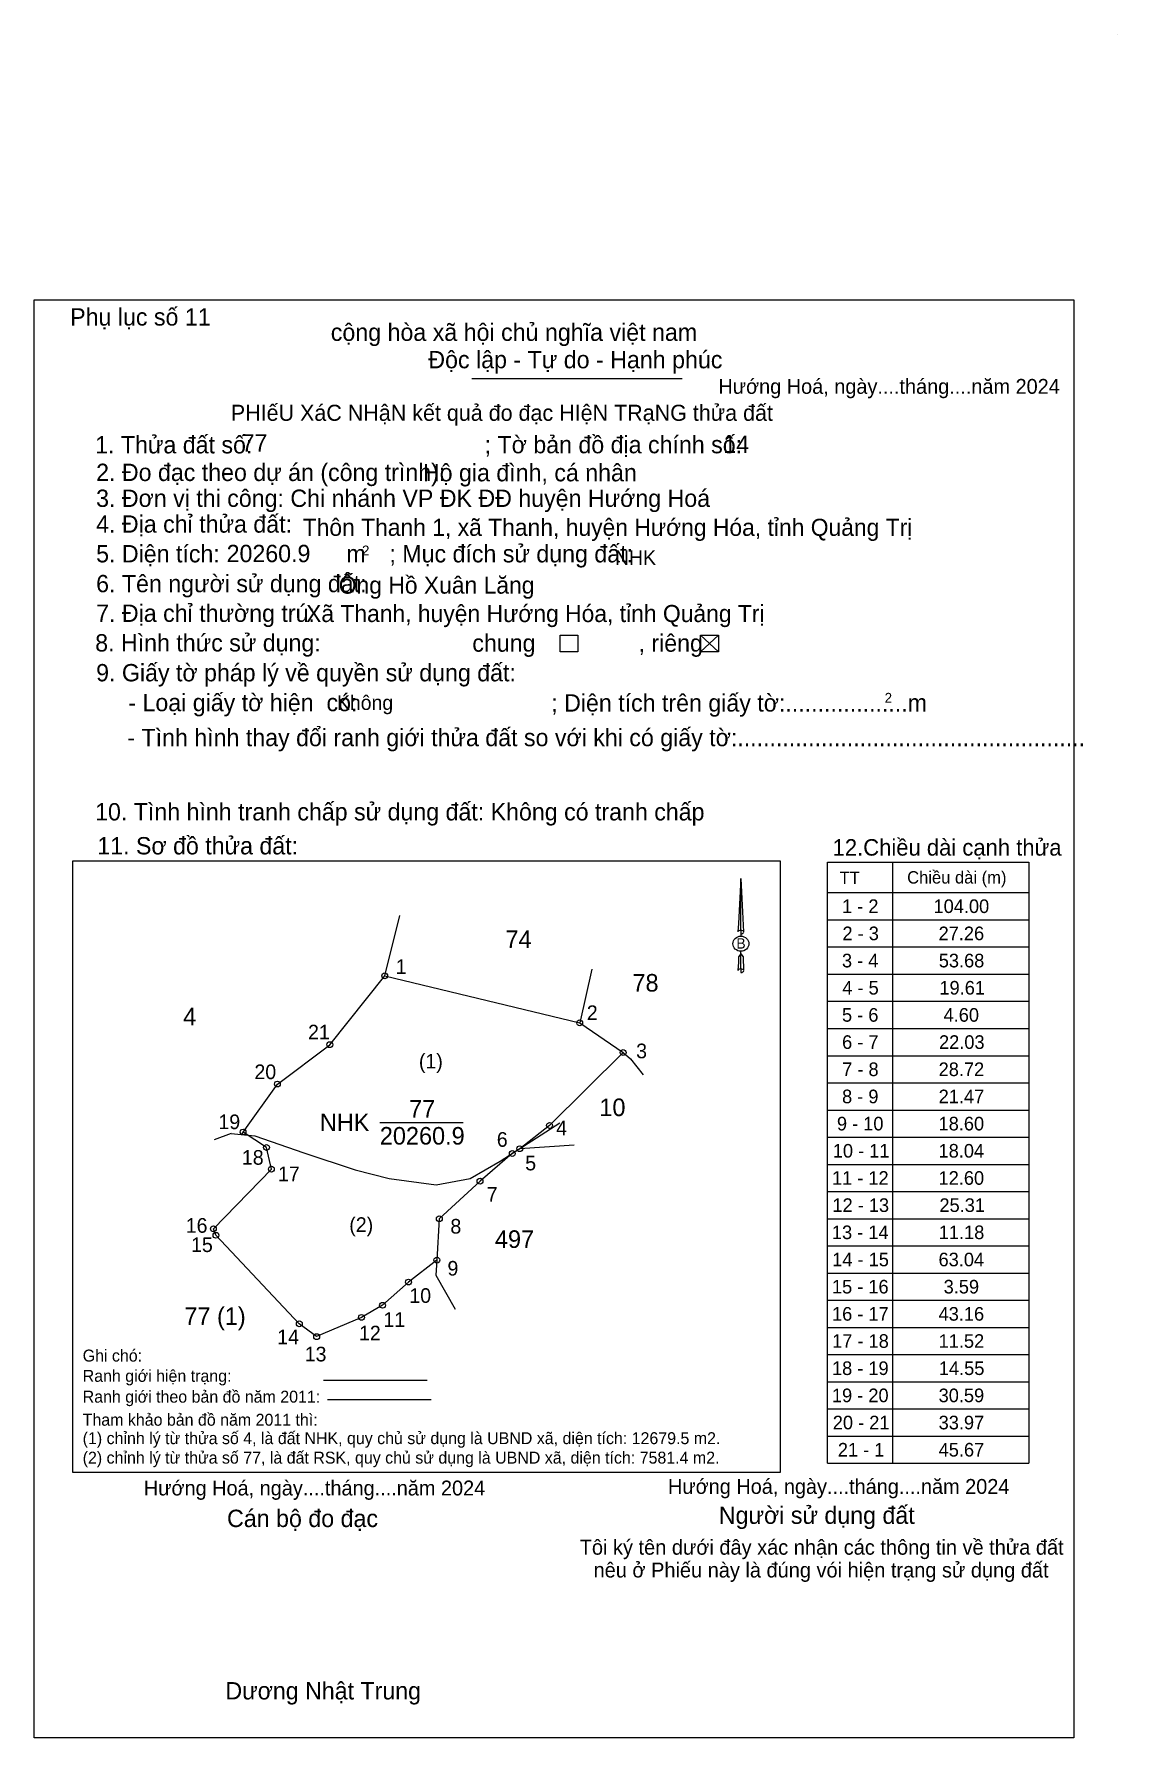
# Model space of a CAD drawing. Extents: x 546169 to 546731, y 1822959 to 1823843.
import ezdxf

# ---------------------------------------------------------------- set-up
doc = ezdxf.new("R2010")
doc.units = 0
for name, color, linetype in [('Level 1', 7, 'Continuous'), ('Level 10', 7, 'Continuous'), ('Level 11', 7, 'Continuous'), ('Level 12', 7, 'Continuous'), ('Level 13', 7, 'Continuous'), ('Level 27', 7, 'Continuous'), ('Level 3', 7, 'Continuous'), ('Level 36', 7, 'Continuous'), ('Level 40', 7, 'Continuous'), ('Level 49', 7, 'Continuous'), ('Level 52', 7, 'Continuous'), ('Level 53', 7, 'Continuous'), ('Level 6', 7, 'Continuous'), ('Level 9', 7, 'Continuous')]:
    doc.layers.add(name, color=color, linetype=linetype)

msp = doc.modelspace()

# ---------------------------------------------------------------- linework, layer by layer
at = {"layer": 'Level 1'}
for p, q in [((546730.56, 1823842.68), (546730.56, 1823842.68)), ((546613.79, 1823413.35), (546613.79, 1823101.78)), ((546579.98, 1823397.62), (546684.46, 1823397.62)), ((546579.98, 1823383.53), (546684.46, 1823383.53)), ((546579.98, 1823369.44), (546684.46, 1823369.44)), ((546579.98, 1823355.35), (546684.46, 1823355.35)), ((546579.98, 1823341.27), (546684.46, 1823341.27)), ((546579.98, 1823327.18), (546684.46, 1823327.18)), ((546579.98, 1823313.09), (546684.46, 1823313.09)), ((546579.98, 1823299.01), (546684.46, 1823299.01)), ((546579.98, 1823284.92), (546684.46, 1823284.92)), ((546579.98, 1823270.83), (546684.46, 1823270.83)), ((546579.98, 1823256.74), (546684.46, 1823256.74)), ((546579.98, 1823242.66), (546684.46, 1823242.66)), ((546579.98, 1823228.57), (546684.46, 1823228.57)), ((546579.98, 1823214.48), (546684.46, 1823214.48)), ((546579.98, 1823200.39), (546684.46, 1823200.39)), ((546579.98, 1823186.31), (546684.46, 1823186.31)), ((546579.98, 1823172.22), (546684.46, 1823172.22)), ((546579.98, 1823158.13), (546684.46, 1823158.13)), ((546579.98, 1823144.04), (546684.46, 1823144.04)), ((546579.98, 1823129.96), (546684.46, 1823129.96)), ((546579.98, 1823115.87), (546684.46, 1823115.87)), ((546579.98, 1823115.87), (546684.46, 1823115.87)), ((546579.98, 1823101.78), (546684.46, 1823101.78))]:
    msp.add_line(p, q, dxfattribs=at)
msp.add_lwpolyline([(546579.98, 1823101.78), (546579.98, 1823413.35), (546684.46, 1823413.35), (546684.46, 1823101.78)], dxfattribs=at)
at = {"layer": 'Level 10'}
for p, q in [((546514.17, 1823531.12), (546523.43, 1823522.49)), ((546523.43, 1823531.12), (546514.17, 1823522.49)), ((546457.78, 1823357.94), (546451.57, 1823330.09)), ((546448.7, 1823266.66), (546420.48, 1823264.87)), ((546377.51, 1823207.13), (546376.91, 1823199.39)), ((546376.91, 1823199.39), (546386.99, 1823181.77))]:
    msp.add_line(p, q, dxfattribs=at)
msp.add_lwpolyline([(546350.47, 1823354.49), (546451.57, 1823330.09), (546474.08, 1823314.72), (546435.94, 1823276.93), (546420.48, 1823264.87), (546416.61, 1823262.37), (546399.88, 1823248.04), (546378.78, 1823228.56), (546377.51, 1823207.13), (546362.81, 1823195.74), (546349.37, 1823183.7), (546338.43, 1823177.44), (546315.19, 1823167.45), (546306.21, 1823174.12), (546262.98, 1823220), (546261.65, 1823223.33), (546291.72, 1823254.29), (546289.2, 1823265.53), (546277.03, 1823273.51), (546294.83, 1823298.38), (546321.98, 1823318.79)], close=True, dxfattribs=at)
at = {"layer": 'Level 11'}
for centre in [(546350.47, 1823354.49), (546350.47, 1823354.49), (546451.57, 1823330.09), (546321.98, 1823318.79), (546474.08, 1823314.72), (546294.83, 1823298.38), (546277.03, 1823273.51), (546435.94, 1823276.93), (546289.2, 1823265.53), (546420.48, 1823264.87), (546416.61, 1823262.37), (546291.72, 1823254.29), (546399.88, 1823248.04), (546261.65, 1823223.33), (546378.78, 1823228.56), (546262.98, 1823220), (546377.51, 1823207.13), (546362.81, 1823195.74), (546338.43, 1823177.44), (546349.37, 1823183.7), (546306.21, 1823174.12), (546315.19, 1823167.45)]:
    msp.add_circle(centre, 1.52, dxfattribs=at)
at = {"layer": 'Level 12'}
for p, q in [((546474.08, 1823314.72), (546477.84, 1823311.53)), ((546477.84, 1823311.53), (546484.5, 1823303.2)), ((546270.92, 1823272.73), (546262.07, 1823269.4)), ((546270.92, 1823272.73), (546276.13, 1823272.25))]:
    msp.add_line(p, q, dxfattribs=at)
at = {"layer": 'Level 13'}
for p, q in [((546318.8, 1823144.82), (546372.42, 1823144.82)), ((546320.9, 1823134.82), (546374.52, 1823134.82))]:
    msp.add_line(p, q, dxfattribs=at)
msp.add_lwpolyline([(546168.72, 1823704.88), (546707.68, 1823704.88), (546707.68, 1822959.43), (546168.72, 1822959.43)], close=True, dxfattribs=at)
at = {"layer": 'Level 27'}
for p, q in [((546350.47, 1823354.49), (546358.23, 1823385.82)), ((546277.03, 1823273.51), (546276.12, 1823272.24))]:
    msp.add_line(p, q, dxfattribs=at)
at = {"layer": 'Level 3'}
msp.add_line((546730.57, 1823842.68), (546730.57, 1823842.68), dxfattribs=at)
at = {"layer": 'Level 40'}
for p, q in [((546535.11, 1823404.93), (546533.84, 1823381.56)), ((546535.11, 1823404.93), (546536.51, 1823377.23)), ((546535.11, 1823404.93), (546536.51, 1823377.23)), ((546535.11, 1823378.16), (546535.11, 1823404.93)), ((546535.11, 1823404.93), (546536.51, 1823377.23)), ((546533.84, 1823381.56), (546533.54, 1823377.23)), ((546535.11, 1823378.16), (546535.11, 1823377.14)), ((546535.11, 1823377.14), (546535.11, 1823376.33)), ((546535.11, 1823376.33), (546535.11, 1823375.27)), ((546535.11, 1823376.33), (546535.11, 1823375.27)), ((546535.11, 1823376.33), (546535.11, 1823375.27)), ((546536.51, 1823377.23), (546536.51, 1823377.23)), ((546533.92, 1823364.4), (546533.84, 1823361.59)), ((546535.11, 1823365.97), (546533.92, 1823364.4)), ((546535.11, 1823365.97), (546535.11, 1823367.2)), ((546535.11, 1823365.97), (546535.11, 1823367.2)), ((546535.11, 1823365.97), (546535.11, 1823367.2)), ((546535.11, 1823365.97), (546536.22, 1823364.4)), ((546535.11, 1823365.97), (546536.22, 1823364.4)), ((546535.11, 1823365.97), (546536.22, 1823364.4)), ((546535.11, 1823358.15), (546535.11, 1823365.97)), ((546536.22, 1823364.4), (546536.51, 1823357.22)), ((546536.22, 1823364.4), (546536.51, 1823357.22)), ((546536.22, 1823364.4), (546536.51, 1823357.22)), ((546533.84, 1823361.59), (546533.54, 1823357.22)), ((546535.11, 1823358.15), (546535.11, 1823357.05)), ((546535.11, 1823357.05), (546535.11, 1823356.28)), ((546536.51, 1823357.22), (546536.51, 1823357.22))]:
    msp.add_line(p, q, dxfattribs=at)
msp.add_ellipse((546535.12, 1823371.14), major_axis=(4.12, 0), ratio=0.952727, dxfattribs=at)
for centre, start_param, end_param in [((546535.12, 1823377.19), 1.570796, 3.074452), ((546535.12, 1823377.19), 0.067141, 1.570796), ((546535.12, 1823377.19), 4.712389, 6.283185), ((546535.12, 1823357.14), 2.491069, 3.074278), ((546535.12, 1823357.14), 1.570796, 2.491069), ((546535.12, 1823357.14), 0.067141, 1.570796), ((546535.12, 1823357.14), 4.712389, 6.283185)]:
    msp.add_ellipse(centre, major_axis=(1.51, 0), ratio=0.614131, start_param=start_param, end_param=end_param, dxfattribs=at)
at = {"layer": 'Level 49'}
for p, q in [((546410.32, 1823258.33), (546441.3, 1823278.26)), ((546276.13, 1823272.25), (546283.09, 1823271.62)), ((546283.09, 1823271.62), (546308.53, 1823262.76)), ((546308.53, 1823262.76), (546335.09, 1823253.9)), ((546394.83, 1823249.47), (546410.32, 1823258.33)), ((546335.09, 1823253.9), (546352.79, 1823249.47)), ((546352.79, 1823249.47), (546377.13, 1823246.15)), ((546377.13, 1823246.15), (546394.83, 1823249.47))]:
    msp.add_line(p, q, dxfattribs=at)
at = {"layer": 'Level 53'}
for p, q in [((546168.7, 1823704.89), (546168.7, 1823704.89)), ((546395.7, 1823664.09), (546504.68, 1823664.09)), ((546188.86, 1823414.13), (546555.54, 1823414.13)), ((546188.86, 1823097.02), (546188.86, 1823414.13)), ((546555.54, 1823414.13), (546555.54, 1823097.02)), ((546555.54, 1823097.02), (546188.86, 1823097.02)), ((546707.63, 1822959.47), (546707.63, 1822959.47))]:
    msp.add_line(p, q, dxfattribs=at)
for points in [[(546441.35, 1823531.12), (546450.6, 1823531.12), (546450.6, 1823522.49), (546441.35, 1823522.49)], [(546514.17, 1823531.12), (546523.43, 1823531.12), (546523.43, 1823522.49), (546514.17, 1823522.49)]]:
    msp.add_lwpolyline(points, close=True, dxfattribs=at)
at = {"layer": 'Level 9'}
msp.add_line((546347.91, 1823278.54), (546391.1, 1823278.54), dxfattribs=at)

# ---------------------------------------------------------------- texts
at = {"layer": 'Level 1'}
for s, height, p in [('TT', 6.415, (546586.32, 1823402.08)), ('Chiều dài (m)', 6.4152, (546621.31, 1823402.32))]:
    msp.add_text(s, height=height, dxfattribs=at).set_placement(p)
at = {"layer": 'Level 13'}
for s, p in [('77', (546363.08, 1823280.97)), ('NHK', (546316.85, 1823273.99)), ('20260.9', (546347.93, 1823267.01))]:
    msp.add_text(s, height=9.104, dxfattribs=at).set_placement(p)
at = {"layer": 'Level 36'}
for s, height, p in [('74', 9.104, (546413.08, 1823368.96)), ('78', 9.104, (546478.9, 1823346.32)), ('4', 9.1, (546246.02, 1823328.86)), ('10', 9.104, (546461.75, 1823281.77)), ('497', 9.104, (546407.61, 1823213.45)), ('77 (1)', 9.104, (546246.61, 1823173.53))]:
    msp.add_text(s, height=height, dxfattribs=at).set_placement(p)
at = {"layer": 'Level 40'}
msp.add_text('B', height=5.39, dxfattribs=at).set_placement((546532.77, 1823368.6))
at = {"layer": 'Level 52'}
for s, p in [('1 - 2', (546587.55, 1823387.05)), ('104.00', (546634.98, 1823387.05)), ('2 - 3', (546587.77, 1823372.96)), ('27.26', (546637.6, 1823372.96)), ('3 - 4', (546587.51, 1823358.87)), ('53.68', (546637.7, 1823358.87)), ('4 - 5', (546587.68, 1823344.78)), ('19.61', (546638.04, 1823344.78)), ('5 - 6', (546587.53, 1823330.7)), ('4.60', (546640.19, 1823330.7)), ('6 - 7', (546587.57, 1823316.61)), ('22.03', (546637.83, 1823316.61)), ('7 - 8', (546587.63, 1823302.52)), ('28.72', (546637.62, 1823302.52)), ('8 - 9', (546587.56, 1823288.43)), ('21.47', (546637.63, 1823288.43)), ('9 - 10', (546584.91, 1823274.35)), ('18.60', (546637.59, 1823274.35)), ('10 - 11', (546582.76, 1823260.26)), ('18.04', (546637.58, 1823260.26)), ('11 - 12', (546582.34, 1823246.17)), ('12.60', (546637.59, 1823246.17)), ('12 - 13', (546582.56, 1823232.08)), ('25.31', (546638.04, 1823232.08)), ('13 - 14', (546582.3, 1823218)), ('11.18', (546637.7, 1823218)), ('14 - 15', (546582.47, 1823203.91)), ('63.04', (546637.58, 1823203.91)), ('15 - 16', (546582.32, 1823189.82)), ('3.59', (546640.23, 1823189.82)), ('16 - 17', (546582.36, 1823175.73)), ('43.16', (546637.6, 1823175.73)), ('17 - 18', (546582.42, 1823161.65)), ('11.52', (546637.62, 1823161.65)), ('18 - 19', (546582.34, 1823147.56)), ('14.55', (546637.74, 1823147.56)), ('19 - 20', (546582.31, 1823133.47)), ('30.59', (546637.62, 1823133.47)), ('20 - 21', (546582.76, 1823119.39)), ('33.97', (546637.63, 1823119.39)), ('21 - 1', (546585.37, 1823105.3)), ('45.67', (546637.63, 1823105.3))]:
    msp.add_text(s, height=7.056, dxfattribs=at).set_placement(p)
at = {"layer": 'Level 53'}
for s, height, p in [('Phụ lục số 11', 8.9858, (546187.42, 1823691.56)), ('cộng hòa xã hội chủ nghĩa việt nam', 8.9956, (546322.52, 1823683.63)), ('Độc lập - Tự do - Hạnh phúc', 8.9956, (546373.07, 1823669.43)), ('Hướng Hoá, ngày....tháng....năm 2024', 7.7083, (546523.46, 1823656.19)), ('PHIếU XáC NHậN kết quả đo đạc HIệN TRạNG thửa đất', 8.3283, (546270.68, 1823642.19)), ('1. Thửa đất số:', 8.9858, (546200.34, 1823625.31)), ('; Tờ bản đồ địa chính số:', 8.9858, (546402.27, 1823625.37)), ('2. Đo đạc theo dự án (công trình):', 8.9829, (546200.88, 1823610.99)), ('Hộ gia đình, cá nhân', 8.9829, (546370.29, 1823610.83)), ('3. Đơn vị thi công: Chi nhánh VP ĐK ĐĐ huyện Hướng Hoá', 8.9829, (546200.88, 1823597.57)), ('4. Địa chỉ thửa đất:', 8.9829, (546200.88, 1823584.22)), ('5. Diện tích:', 8.9829, (546200.88, 1823568.81)), ('m', 8.99, (546330.59, 1823568.81)), ('2', 5.14, (546338.72, 1823572.39)), ('; Mục đích sử dụng đất:', 8.9858, (546352.92, 1823568.81)), ('6. Tên người sử dụng đất:', 8.9829, (546200.88, 1823553.33)), ('7. Địa chỉ thường trú:', 8.9829, (546200.88, 1823537.97)), ('8. Hình thức sử dụng:', 8.9829, (546200.4, 1823522.62)), ('chung                , riêng', 8.9858, (546395.89, 1823522.5)), ('9. Giấy tờ pháp lý về quyền sử dụng đất:', 8.9829, (546200.88, 1823507.14)), ('     - Loại giấy tờ hiện  có:', 8.9858, (546200.88, 1823491.66)), ('     ; Diện tích trên giấy tờ:...................m', 8.9829, (546420.11, 1823491.48)), ('2', 5.14, (546609.66, 1823496.02)), ('     - Tình hình thay đổi ranh giới thửa đất so với khi có giấy tờ:......................................................', 8.98579, (546200.34, 1823473.53)), ('10. Tình hình tranh chấp sử dụng đất: Không có tranh chấp', 8.9829, (546200.34, 1823435.04)), ('11. Sơ đồ thửa đất:', 8.9829, (546201.49, 1823417.43)), ('12.Chiều dài cạnh thửa', 8.5337, (546582.67, 1823416.8)), ('Ghi chó:', 6.185, (546193.9, 1823154.54)), ('Ranh giới hiện trạng:', 6.1847, (546193.9, 1823144.03)), ('Ranh giới theo bản đồ năm 2011:', 6.1847, (546193.9, 1823133.24)), ('Tham khảo bản đồ năm 2011 thì:', 6.1847, (546193.9, 1823121.28)), ('(1) chỉnh lý từ thửa số 4, là đất NHK, quy chủ sử dụng là UBND xã, diện tích: 12679.5 m2.', 6.1847, (546193.9, 1823111.72)), ('(2) chỉnh lý từ thửa số 77, là đất RSK, quy chủ sử dụng là UBND xã, diện tích: 7581.4 m2.', 6.1847, (546193.9, 1823101.63)), ('Hướng Hoá, ngày....tháng....năm 2024', 7.7083, (546225.59, 1823085.12)), ('Hướng Hoá, ngày....tháng....năm 2024', 7.7083, (546497.33, 1823085.94)), ('Cán bộ đo đạc', 8.996, (546268.74, 1823068.74)), ('Người sử dụng đất', 8.9956, (546523.67, 1823070.4)), ('Tôi ký tên dưới đây xác nhận các thông tin về thửa đất ', 7.7418, (546451.57, 1823054.41)), ('nêu ở Phiếu này là đúng vói hiện trạng sử dụng đất', 7.7418, (546458.74, 1823042.6)), ('Dương Nhật Trung', 8.9829, (546267.9, 1822979.39))]:
    msp.add_text(s, height=height, dxfattribs=at).set_placement(p)
at = {"layer": 'Level 6'}
for s, height, p in [('77', 8.983, (546276.27, 1823626.28)), ('14', 8.983, (546526.02, 1823625.49)), ('Thôn Thanh 1, xã Thanh, huyện Hướng Hóa, tỉnh Quảng Trị', 8.8607, (546307.95, 1823582.56)), ('20260.9', 8.983, (546268.53, 1823568.93)), ('NHK', 7.532, (546469.84, 1823567.53)), ('Ông Hồ Xuân Lăng', 8.8607, (546326.66, 1823552.6)), ('Xã Thanh, huyện Hướng Hóa, tỉnh Quảng Trị', 8.8607, (546309.72, 1823537.88)), ('Không', 7.532, (546325.72, 1823492.33))]:
    msp.add_text(s, height=height, dxfattribs=at).set_placement(p)
at = {"layer": 'Level 9'}
for s, height, p in [('1', 7.59, (546356.14, 1823355.42)), ('2', 7.59, (546455.24, 1823331.56)), ('21', 7.587, (546310.72, 1823321.53)), ('3', 7.59, (546480.81, 1823311.75)), ('(1)', 7.587, (546368.2, 1823306.45)), ('20', 7.587, (546282.92, 1823300.94)), ('19', 7.587, (546264.26, 1823275.02)), ('4', 7.59, (546439.35, 1823271.82)), ('6', 7.59, (546408.58, 1823265.88)), ('18', 7.587, (546276.43, 1823256.56)), ('5', 7.59, (546423.31, 1823253.65)), ('17', 7.587, (546295.13, 1823248.03)), ('7', 7.59, (546403.37, 1823237.45)), ('16', 7.587, (546247.32, 1823221.3)), ('(2)', 7.587, (546332.1, 1823221.73)), ('8', 7.59, (546384.52, 1823220.87)), ('15', 7.587, (546250.07, 1823211.31)), ('9', 7.59, (546383, 1823199.09)), ('10', 7.587, (546363.23, 1823184.95)), ('11', 7.587, (546349.78, 1823172.53)), ('14', 7.587, (546294.75, 1823163.52)), ('12', 7.587, (546337.13, 1823165.5)), ('13', 7.587, (546308.99, 1823154.61))]:
    msp.add_text(s, height=height, dxfattribs=at).set_placement(p)

doc.saveas('drawing.dxf')
